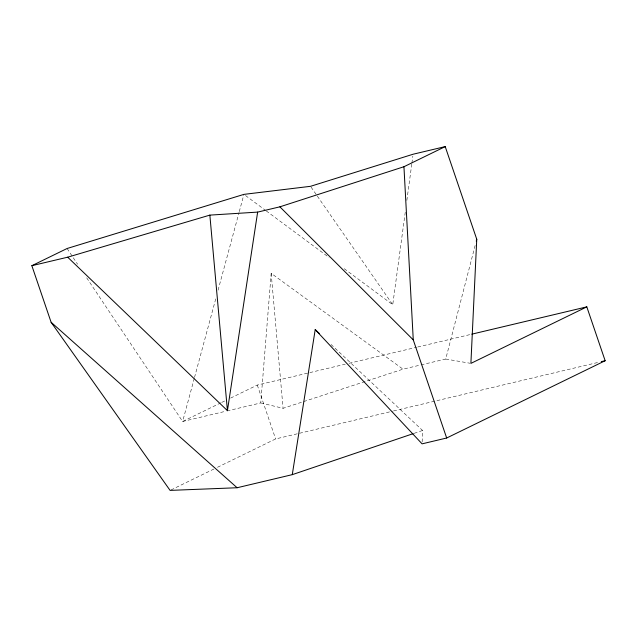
<?xml version="1.0" encoding="UTF-8"?>
<svg xmlns="http://www.w3.org/2000/svg" width="637" height="637" viewBox="0 0 637 637"><rect width="100%" height="100%" fill="white"/><g stroke="black" fill="none" stroke-linecap="round" stroke-linejoin="round"><path stroke-width="0.48" stroke-dasharray="3.19 2.39" d="M422.148 441.935L422.57 430.477L331.065 344.498M227.003 410.945L260.764 402.934L271.179 273.337L403.014 369.173L420.102 365.12M344.203 268.71L392.742 304.701L405.251 212.248M406.852 200.448L411.781 164.059M411.908 163.072L412.84 156.192M421.049 364.89L445.725 359.037L475.266 244.998M194.277 378.354L182.636 421.479L226.039 411.176M194.532 377.399L215.744 298.817M218.069 290.193L239.026 212.583M239.281 211.619L243.939 194.373M220.848 402.839L182.636 421.479L86.441 277.469M221.732 402.409L225.291 400.673M230.618 398.077L257.284 385.074L345.222 364.205M170.987 489.964L213.913 469.031M217.488 467.287L275.614 438.941L392.551 411.191M414.13 433.335L422.57 430.477M260.764 402.934L283.067 408.301L403.014 369.173M349.084 363.289L416.733 347.237M417.697 347.006L471.818 334.162M393.515 410.961L599.353 362.111M445.725 359.037L469.923 363.225M245.532 195.551L265.422 210.306M266.218 210.895L329.082 257.499M311.095 187.135L316.764 195.296M317.33 196.116L392.742 304.701M67.092 248.502L77.595 264.228M257.284 385.074L275.614 438.941M271.179 273.337L283.067 408.301"/><path stroke-width="0.96" d="M476.755 239.249L470.894 363.393L586.812 306.867L605.15 360.733L446.672 438.009L422.076 443.846L315.211 329.608L292.272 474.653L237.115 487.743L170.087 490.394L51.111 322.266L31.85 265.693L67.092 248.502L243.939 194.373L310.522 186.315L413.11 154.226L445.215 146.606L476.755 239.249L476.261 241.16M31.85 265.693L67.689 257.189L227.433 410.658L257.643 212.105L279.89 206.826L403.946 166.727L445.215 146.606M292.272 474.653L413.19 433.654M67.689 257.189L209.852 215.115L257.643 212.105M471.818 334.162L586.812 306.867M601.288 361.649L605.15 360.733M51.111 322.266L237.115 487.743M315.211 329.608L319.535 333.669M279.89 206.826L413.27 339.895L446.672 438.009M209.852 215.115L227.433 410.658M403.946 166.727L413.27 339.895"/></g></svg>
